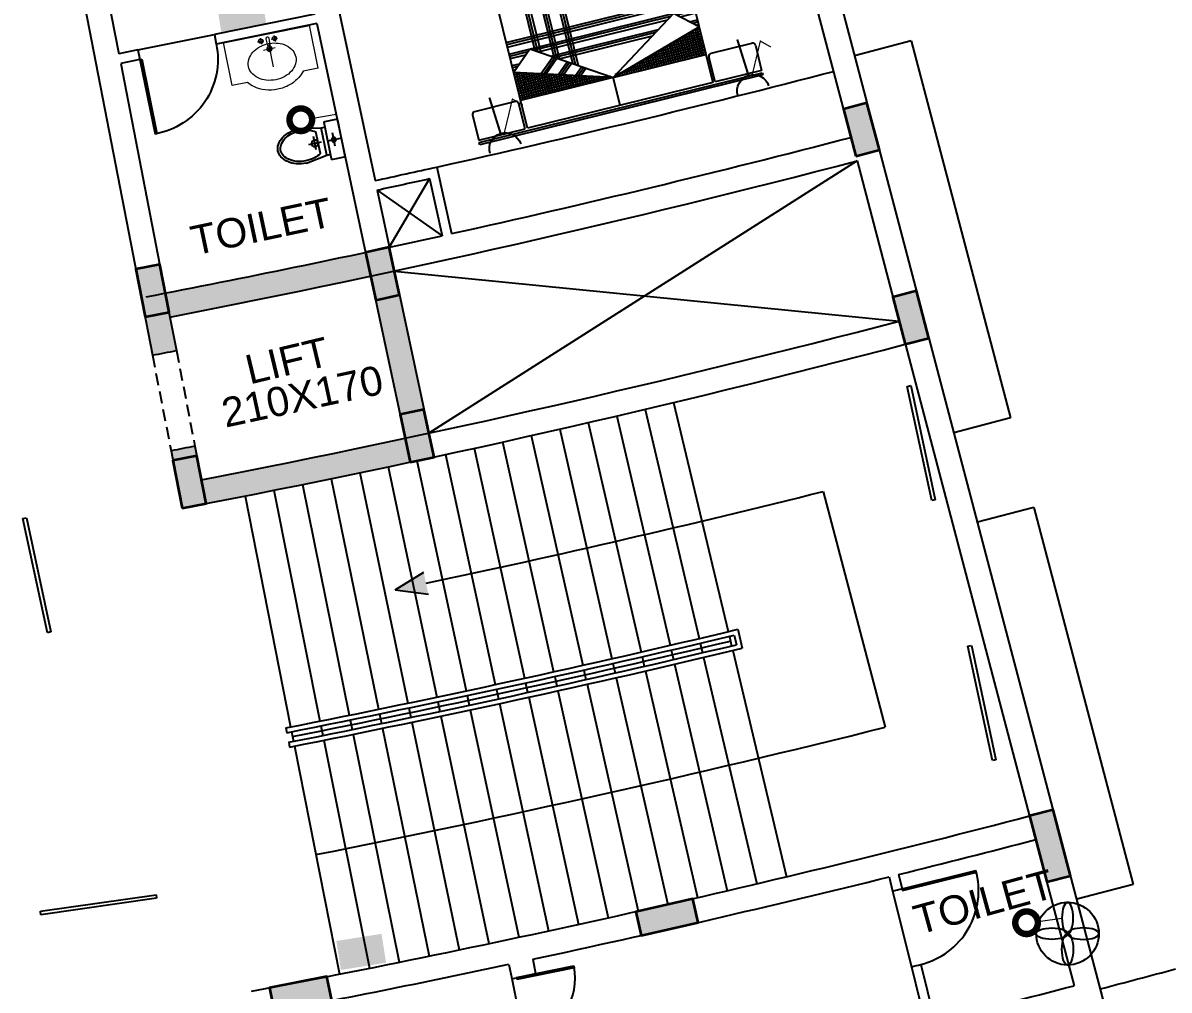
# Model space of a CAD drawing. Header units: inches. Extents: x -221585 to 401252, y -284294 to 332380.
# Drawn here: x 147099 to 148275, y 53518 to 54510 of the extents above; entities that cross this region are included whole.
import ezdxf
from ezdxf.enums import TextEntityAlignment as Align

# ---------------------------------------------------------------- set-up
doc = ezdxf.new("R2010")
doc.units = ezdxf.units.IN
doc.header["$MEASUREMENT"] = 0
doc.linetypes.add('HIDDEN2', pattern=[0.1875, 0.125, -0.0625])
for name, color, linetype in [('A-FUR', 252, 'Continuous'), ('A-TEXT', 3, 'Continuous'), ('E-LIGHT', 7, 'Continuous'), ('LINE2', 2, 'Continuous'), ('UPS', 7, 'Continuous')]:
    doc.layers.add(name, color=color, linetype=linetype)
for name, color, linetype, lineweight in [('column fa 25', 3, 'Continuous', 35), ('FURN', 56, 'Continuous', 0), ('PIE', 7, 'Continuous', 15), ('text', 72, 'HIDDEN2', 5)]:
    doc.layers.add(name, color=color, linetype=linetype, lineweight=lineweight)
doc.styles.add('DIM', font='arial.ttf')
doc.styles.get("Standard").update_dxf_attribs({"font": 'arial.ttf'})

# ---------------------------------------------------------------- blocks, each defined once
blk = doc.blocks.new('TRTH')
at = {"color": 1, "ltscale": 8}
for p, q in [((-589.8393136805753, -68.75925391937484), (-589.8393136805753, -67.97951037179017)), ((-589.8193136805753, -68.75925391937484), (-589.8193136805753, -67.97925391937488)), ((-589.8393136805753, -68.75925391937484), (-589.8193136805753, -68.75925391937484)), ((-589.8393136805753, -68.85925391937485), (-589.0393136805752, -68.85925391937485))]:
    blk.add_line(p, q, dxfattribs=at)
blk.add_arc((-589.8193136805753, -68.75925391937484), 0.7799999999999728, 0, 91.4692835813525, dxfattribs=at)
blk = doc.blocks.new('A$C17E836C2')
for p, q in [((2.525000054928018, 2.074999972867189), (0.5250000549280172, 2.074999972867189)), ((0.5250000549280172, 2.074999972867189), (0.5250000549280172, 2.049999972867189)), ((0.5250000549280172, 0.0499999728671892), (0.5250000549280172, 2.049999972867189)), ((0.8000000549280175, 0.8177419083510606), (0.8000000549280175, 2.04999997286719)), ((0.8250000549280168, 0.8016128760929959), (0.8250000549280168, 2.04999997286719)), ((0.8500000549280173, 2.04999997286719), (0.8500000549280173, 0.7854838438349319)), ((0.9750000549280172, 0.7048386825446089), (0.9750000549280172, 2.049999972867189)), ((1.000000054928017, 0.6887096502865448), (1.000000054928017, 2.049999972867189)), ((1.025000054928018, 2.049999972867189), (1.025000054928018, 0.6725806180284799)), ((1.150000054928017, 0.591935456738158), (1.150000054928017, 2.049999972867189)), ((1.175000054928015, 0.5758064244800929), (1.175000054928015, 2.049999972867189)), ((1.200000054928015, 2.049999972867189), (1.200000054928015, 0.559677392222028)), ((2.525000054928018, 2.049999972867189), (2.525000054928018, 2.074999972867189)), ((2.525000054928018, 2.049999972867189), (2.525000054928018, 0.0499999728671892)), ((0.5250000549280172, 1.949999972867189), (0.5250000549280172, 1.924999972867189)), ((2.525000054928018, 1.974999972867188), (2.525000054928018, 1.949999972867189)), ((0.5250000549280172, 0.9749999728671896), (2.525000054928018, 0.9749999728671896)), ((2.525000054928018, 0.9499999728671896), (0.5250000549280172, 0.9499999728671896)), ((0.5250000549280172, 0.9249999728671898), (2.525000054928018, 0.9249999728671898)), ((0.5250000549280172, 0.8499999728671896), (2.525000054928018, 0.8499999728671896)), ((0.5250000549280172, 0.6499999728671897), (0.7500000549280168, 0.8499999728671896)), ((0.7500000549280168, 0.8499999728671896), (1.525000054928015, 0.3499999728671899)), ((2.300000054928016, 0.8499999728671896), (1.525000054928018, 0.3499999728671899)), ((2.525000054928018, 0.6499999728671897), (2.300000054928016, 0.8499999728671896)), ((0.7218750549280168, 0.8249999728671895), (0.5250000549280172, 0.8249999728671895)), ((0.5250000549280172, 0.79999997286719), (0.6937500549280174, 0.79999997286719)), ((0.5250000549280172, 0.79999997286719), (0.6937500549280174, 0.79999997286719)), ((0.5250000549280172, 0.7249999728671899), (0.6093750549280177, 0.7249999728671899)), ((2.261250054928018, 0.8249999728671895), (0.7887500549280171, 0.8249999728671895)), ((0.8275000549280163, 0.79999997286719), (2.222500054928016, 0.79999997286719)), ((0.8275000549280163, 0.79999997286719), (2.222500054928016, 0.79999997286719)), ((0.9437500549280172, 0.7249999728671899), (2.106250054928015, 0.7249999728671899)), ((2.525000054928018, 0.8249999728671895), (2.328125054928016, 0.8249999728671895)), ((2.356250054928016, 0.79999997286719), (2.525000054928018, 0.79999997286719)), ((2.356250054928016, 0.79999997286719), (2.525000054928018, 0.79999997286719)), ((2.440625054928016, 0.7249999728671899), (2.525000054928018, 0.7249999728671899)), ((0.5812500549280176, 0.6999999728671904), (0.5250000549280172, 0.6999999728671896)), ((0.5250000549280172, 0.67499997286719), (0.5531250549280174, 0.67499997286719)), ((1.525000054928018, 0.3499999728671899), (0.5250000549280172, 0.6499999728671897)), ((0.5250000549280172, 0.6249999728671904), (0.6083333882613502, 0.6249999728671904)), ((0.5250000549280172, 0.5999999728671899), (0.6916667215946842, 0.5999999728671899)), ((0.5500000549280168, 0.6424999728671894), (0.5500000549280168, 0.3499999728671899)), ((0.5750000549280171, 0.6349999728671899), (0.5750000549280171, 0.3499999728671899)), ((0.6000000549280174, 0.62749997286719), (0.6000000549280174, 0.3499999728671899)), ((0.6250000549280177, 0.6199999728671896), (0.6250000549280177, 0.3499999728671899)), ((0.6500000549280172, 0.6124999728671892), (0.6500000549280172, 0.3499999728671899)), ((0.6750000549280168, 0.6049999728671898), (0.6750000549280168, 0.3499999728671899)), ((0.7995934266313185, 0.5676219613561992), (0.9628099179980758, 0.7127032870155398)), ((0.8243518453914511, 0.5601944357281595), (0.9819976925371792, 0.7003240776354736)), ((0.8491102641515855, 0.5527669101001198), (1.001185467076282, 0.6879448682554063)), ((0.972902357952254, 0.5156292819599191), (1.0971243397718, 0.6260488213550719)), ((2.067500054928015, 0.6999999728671896), (0.9825000549280168, 0.6999999728671896)), ((0.9976607767123876, 0.5082017563318786), (1.116312114310904, 0.6136696119750047)), ((1.021250054928017, 0.67499997286719), (2.028750054928018, 0.67499997286719)), ((1.022419195472521, 0.500774230703839), (1.135499888850008, 0.6012904025949384)), ((1.525000054928018, 0.3499999728671899), (2.525000054928018, 0.6499999728671897)), ((2.525000054928018, 0.5999999728671899), (2.35833338826135, 0.5999999728671899)), ((2.375000054928016, 0.6049999728671898), (2.375000054928016, 0.3499999728671899)), ((2.400000054928018, 0.6124999728671892), (2.400000054928018, 0.3499999728671899)), ((2.425000054928016, 0.6199999728671896), (2.425000054928016, 0.3499999728671899)), ((2.525000054928018, 0.6249999728671904), (2.441666721594684, 0.6249999728671904)), ((2.450000054928016, 0.62749997286719), (2.450000054928016, 0.3499999728671899)), ((2.525000054928018, 0.6999999728671896), (2.468750054928015, 0.6999999728671896)), ((2.475000054928016, 0.6349999728671899), (2.475000054928016, 0.3499999728671899)), ((2.496875054928016, 0.67499997286719), (2.525000054928018, 0.67499997286719)), ((2.500000054928016, 0.6424999728671894), (2.500000054928016, 0.3499999728671899)), ((0.5250000549280172, 0.5749999728671896), (0.7750000549280172, 0.5749999728671896)), ((0.5250000549280172, 0.54999997286719), (0.85833338826135, 0.54999997286719)), ((0.5250000549280172, 0.5249999728671897), (0.941666721594684, 0.5249999728671897)), ((0.5250000549280172, 0.4999999728671904), (1.025000054928017, 0.4999999728671904)), ((0.7000000549280171, 0.5974999728671895), (0.7000000549280171, 0.3499999728671899)), ((0.7250000549280174, 0.5899999728671901), (0.7250000549280174, 0.3499999728671899)), ((0.7500000549280168, 0.5824999728671898), (0.7500000549280168, 0.3499999728671899)), ((0.7750000549280172, 0.5749999728671896), (0.7750000549280172, 0.3499999728671899)), ((0.8000000549280166, 0.5674999728671895), (0.8000000549280166, 0.3499999728671899)), ((0.8250000549280168, 0.5599999728671899), (0.8250000549280168, 0.3499999728671899)), ((0.8500000549280173, 0.5524999728671895), (0.8500000549280173, 0.3499999728671899)), ((0.8750000549280175, 0.5449999728671902), (0.8750000549280175, 0.3499999728671899)), ((0.9000000549280169, 0.5374999728671899), (0.9000000549280169, 0.3499999728671899)), ((0.9250000549280166, 0.5299999728671896), (0.9250000549280166, 0.3499999728671899)), ((0.9500000549280168, 0.5224999728671893), (0.9500000549280168, 0.3499999728671899)), ((0.9750000549280172, 0.5149999728671899), (0.9750000549280172, 0.3499999728671899)), ((1.000000054928017, 0.5074999728671897), (1.000000054928017, 0.3499999728671899)), ((1.025000054928017, 0.4999999728671904), (1.025000054928017, 0.3499999728671899)), ((1.050000054928015, 0.4924999728671901), (1.050000054928015, 0.3499999728671899)), ((1.075000054928015, 0.4849999728671898), (1.075000054928015, 0.3499999728671899)), ((1.146211289273189, 0.4636366025636384), (1.231438761545526, 0.5393943556946043)), ((1.170969708033323, 0.4562090769355979), (1.250626536084629, 0.527015146314537)), ((1.195728126793456, 0.4487815513075583), (1.269814310623732, 0.5146359369344699)), ((1.975000054928016, 0.4849999728671898), (1.975000054928016, 0.3499999728671899)), ((2.000000054928016, 0.4924999728671901), (2.000000054928016, 0.3499999728671899)), ((2.525000054928018, 0.4999999728671904), (2.025000054928018, 0.4999999728671904)), ((2.025000054928018, 0.4999999728671904), (2.025000054928018, 0.3499999728671899)), ((2.050000054928015, 0.5074999728671897), (2.050000054928015, 0.3499999728671899)), ((2.075000054928015, 0.5149999728671899), (2.075000054928015, 0.3499999728671899)), ((2.100000054928016, 0.5224999728671893), (2.100000054928016, 0.3499999728671899)), ((2.525000054928018, 0.5249999728671897), (2.10833338826135, 0.5249999728671897)), ((2.125000054928016, 0.5299999728671896), (2.125000054928016, 0.3499999728671899)), ((2.150000054928018, 0.5374999728671899), (2.150000054928018, 0.3499999728671899)), ((2.175000054928015, 0.5449999728671902), (2.175000054928015, 0.3499999728671899)), ((2.525000054928018, 0.54999997286719), (2.191666721594684, 0.54999997286719)), ((2.200000054928016, 0.5524999728671895), (2.200000054928016, 0.3499999728671899)), ((2.225000054928016, 0.5599999728671899), (2.225000054928016, 0.3499999728671899)), ((2.250000054928016, 0.5674999728671895), (2.250000054928016, 0.3499999728671899)), ((2.525000054928018, 0.5749999728671896), (2.275000054928018, 0.5749999728671896)), ((2.275000054928018, 0.5749999728671896), (2.275000054928018, 0.3499999728671899)), ((2.300000054928016, 0.5824999728671898), (2.300000054928016, 0.3499999728671899)), ((2.325000054928016, 0.5899999728671901), (2.325000054928016, 0.3499999728671899)), ((2.350000054928016, 0.5974999728671895), (2.350000054928016, 0.3499999728671899)), ((0.5250000549280172, 0.47499997286719), (1.10833338826135, 0.47499997286719)), ((0.5250000549280172, 0.4499999728671896), (1.191666721594684, 0.4499999728671896)), ((0.5250000549280172, 0.4249999728671902), (1.275000054928018, 0.4249999728671902)), ((0.5250000549280172, 0.3999999728671897), (1.35833338826135, 0.3999999728671897)), ((0.5250000549280172, 0.3749999728671902), (1.500000054928016, 0.3749999728671902)), ((1.100000054928017, 0.4774999728671895), (1.100000054928017, 0.3499999728671899)), ((1.125000054928017, 0.4699999728671901), (1.125000054928017, 0.3499999728671899)), ((1.150000054928017, 0.4624999728671897), (1.150000054928017, 0.3499999728671899)), ((1.175000054928015, 0.4549999728671903), (1.175000054928015, 0.3499999728671899)), ((1.200000054928015, 0.44749997286719), (1.200000054928015, 0.3499999728671899)), ((1.225000054928017, 0.4399999728671899), (1.225000054928017, 0.3499999728671899)), ((1.250000054928017, 0.4324999728671896), (1.250000054928017, 0.3499999728671899)), ((1.275000054928018, 0.4249999728671902), (1.275000054928018, 0.3499999728671899)), ((1.300000054928015, 0.4174999728671899), (1.300000054928015, 0.3499999728671899)), ((1.325000054928015, 0.4099999728671905), (1.325000054928015, 0.3499999728671899)), ((1.350000054928016, 0.4024999728671901), (1.350000054928016, 0.3499999728671899)), ((1.375000054928017, 0.3949999728671898), (1.375000054928017, 0.3499999728671899)), ((1.400000054928015, 0.3874999728671895), (1.400000054928015, 0.3499999728671899)), ((1.425000054928015, 0.3799999728671901), (1.425000054928015, 0.3499999728671899)), ((1.450000054928015, 0.3724999728671898), (1.450000054928015, 0.3499999728671899)), ((1.49282915191506, 0.3596512437710766), (1.500067605092975, 0.3660854243736678)), ((2.525000054928018, 0.3749999728671902), (1.550000054928015, 0.3749999728671902)), ((1.600000054928016, 0.3724999728671898), (1.600000054928016, 0.3499999728671899)), ((1.625000054928016, 0.3799999728671901), (1.625000054928016, 0.3499999728671899)), ((1.650000054928018, 0.3874999728671895), (1.650000054928018, 0.3499999728671899)), ((1.675000054928015, 0.3949999728671898), (1.675000054928015, 0.3499999728671899)), ((2.525000054928018, 0.3999999728671897), (1.691666721594684, 0.3999999728671897)), ((1.700000054928015, 0.4024999728671901), (1.700000054928015, 0.3499999728671899)), ((1.725000054928016, 0.4099999728671905), (1.725000054928016, 0.3499999728671899)), ((1.750000054928016, 0.4174999728671899), (1.750000054928016, 0.3499999728671899)), ((2.525000054928018, 0.4249999728671902), (1.775000054928015, 0.4249999728671902)), ((1.775000054928015, 0.4249999728671902), (1.775000054928018, 0.3499999728671899)), ((1.800000054928015, 0.4324999728671896), (1.800000054928015, 0.3499999728671899)), ((1.825000054928015, 0.4399999728671899), (1.825000054928015, 0.3499999728671899)), ((1.850000054928016, 0.44749997286719), (1.850000054928016, 0.3499999728671899)), ((2.525000054928018, 0.4499999728671896), (1.85833338826135, 0.4499999728671896)), ((1.875000054928016, 0.4549999728671903), (1.875000054928016, 0.3499999728671899)), ((1.900000054928018, 0.4624999728671897), (1.900000054928018, 0.3499999728671899)), ((1.925000054928015, 0.4699999728671901), (1.925000054928015, 0.3499999728671899)), ((2.525000054928018, 0.47499997286719), (1.941666721594684, 0.47499997286719)), ((1.950000054928015, 0.4774999728671895), (1.950000054928015, 0.3499999728671899)), ((5.49280177e-08, 0.3199999728671905), (5.49280177e-08, 0.0499999728671892)), ((0.4700000549280176, 0.3499999728671899), (0.0300000549280171, 0.3499999728671899)), ((0.5000000549280177, 0.0499999728671892), (0.5000000549280177, 0.3199999728671905)), ((1.525000054928015, 0.3499999728671899), (0.5250000549280172, 0.3499999728671899)), ((1.517587570675194, 0.352223718143037), (1.519255379632078, 0.3537062149936005)), ((1.525000054928018, 0.3499999728671899), (2.525000054928018, 0.3499999728671899)), ((1.525000054928018, 0.0499999728671892), (1.525000054928018, 0.3499999728671899)), ((2.550000054928016, 0.0499999728671892), (2.550000054928016, 0.3199999728671905)), ((2.580000054928015, 0.3499999728671899), (3.020000054928017, 0.3499999728671899)), ((3.050000054928016, 0.3199999728671905), (3.050000054928016, 0.0499999728671892)), ((5.49280177e-08, 0.0499999728671892), (0.5000000549280177, 0.0499999728671892)), ((5.49280177e-08, 0.0249999728671897), (3.050000054928016, 0.0249999728671897)), ((5.49280177e-08, -2.71328098e-08), (5.49280177e-08, 0.0249999728671897)), ((2.525000054928018, 0.0499999728671892), (0.5250000549280172, 0.0499999728671892)), ((3.050000054928016, 0.0499999728671892), (2.550000054928016, 0.0499999728671892)), ((3.050000054928016, 0.0249999728671897), (3.050000054928016, -2.71328098e-08)), ((3.050000054928016, -2.71328098e-08), (5.49280177e-08, -2.71328098e-08))]:
    blk.add_line(p, q)
for centre, start, end in [((0.0300000549280171, 0.3199999728671905), 90, 180), ((0.4700000549280176, 0.3199999728671905), 0, 90), ((2.580000054928016, 0.3199999728671905), 90.00000000000004, 180), ((3.020000054928017, 0.3199999728671905), 0, 90)]:
    blk.add_arc(centre, 0.03, start, end)
blk = doc.blocks.new('WC-B1')
at = {"layer": 'LINE2', "color": 0, "ltscale": 0.02}
for p, q in [((-0.397079491263753, 0.1794410837325699), (-0.1750834904582916, 0.1402971991813899)), ((-0.1750834904582916, 0.1402971991813899), (-0.1750834904582916, -0.1446811680377493)), ((-0.1347205864226453, 0.1889725357505369), (-0.1347205864226453, -0.1933565046068963)), ((-0.0048347118869287, 0.1996225357505352), (-0.1240705864227038, 0.1996225357505352)), ((0.0058152881130127, -0.1933565046069816), (0.0058152881130127, 0.1889725357505369)), ((-0.2356278465121022, 0.1118069695489794), (-0.2356278465121022, -0.1161909384053672)), ((-0.397079491263753, -0.1838250525892135), (-0.1750834904582916, -0.1446811680377493)), ((-0.1240705864227038, -0.2040065046068946), (-0.0048347118869287, -0.2040065046069799))]:
    blk.add_line(p, q, dxfattribs=at)
at = {"layer": 'LINE2', "color": 0}
for p, q in [((-0.1750834904582916, 0.1402971991813899), (-0.1347205864226453, 0.1402971991813899)), ((-0.2713942318347335, 0.0648533599364214), (-0.2713942318347335, -0.0755935752061987)), ((-0.1345353762458217, 0), (0, 0)), ((-0.0708810312456763, 0.0670453443646295), (-0.0708810312456763, -0.0734015907779622)), ((-0.335048576834879, -0.0021919844282081), (-0.2005132005890573, -0.0021919844282081)), ((-0.1750834904582916, -0.1446811680377493), (-0.1347205864226453, -0.1446811680377493))]:
    blk.add_line(p, q, dxfattribs=at)
at = {"layer": 'LINE2', "color": 0, "ltscale": 0.02}
blk.add_lwpolyline([(-0.3970794626550287, -0.1596073101674733, 0.0680142051726916), (-0.303989464682104, -0.14688557584509, 0.0753354550649287), (-0.2356278465121022, -0.1161909384053672, 0.1070858103720324)], format="xyb", dxfattribs=at)
at = {"layer": 'LINE2', "color": 0}
blk.add_circle((-0.2713942318347335, -0.0021919844282081), 0.0342181163962987, dxfattribs=at)
at = {"layer": 'LINE2', "color": 0, "ltscale": 0.02}
blk.add_circle((-0.0708810312456763, 0), 0.0239466213862701, dxfattribs=at)
for centre, radius, start, end in [((-0.466981702558428, -0.040755288867075), 0.2031122167303641, 124.6951535311918, 149.1075591622598), ((-0.4247331676554041, -0.1017809503930493), 0.2773353267845238, 106.0009450080911, 124.6951535312713), ((-0.4230685023067054, -0.0984155860979854), 0.2500872498398755, 105.5637382143799, 123.9174305369876), ((-0.3970794626552561, -0.1982148776830002), 0.3776559614155782, 89.99999999996746, 106.0009450080231), ((-0.3970794626552561, -0.191725825483104), 0.3469491667941817, 89.99999999996746, 105.5637382143258), ((-0.397079462654915, -0.191725825483104), 0.346949166794183, 74.43626178567415, 90.00000000003256), ((-0.371090423003352, -0.0984155860979854), 0.2500872498398363, 57.20319978272723, 74.43626178564061), ((-0.1240705864227038, 0.1889725357505369), 0.01065, 90, 179.9999999999788), ((-0.0048347118869287, 0.1889725357505369), 0.01065, 0, 90), ((-0.5314355851180608, -0.0021919844282934), 0.1280027537695292, 149.1075591623081, 180), ((-0.5231637811583596, -0.0021919844282934), 0.1080205249040812, 148.3665189498175, 180), ((-0.4627438062439069, -0.0394112879350246), 0.1789842474825947, 123.9174305369785, 148.3665189498292), ((-0.5314355851180608, -0.0021919844282934), 0.1280027537695369, 180, 210.8924408376919), ((-0.466981702558428, 0.0363713200109146), 0.2031122167303424, 210.8924408377402, 235.3048464688081), ((-0.5231637811583596, -0.0021919844282934), 0.1080205249040989, 180, 211.6334810501825), ((-0.4627438062439069, 0.0350273190788926), 0.1789842474826144, 211.6334810501708, 236.0825694630214), ((-0.4230685023067054, 0.094031617241825), 0.2500872498398702, 236.0825694630124, 254.43626178562), ((-0.4247331676554041, 0.0973969815366616), 0.2773353267845231, 235.3048464687287, 253.9990549919088), ((-0.3970794626552561, 0.1938309088263565), 0.3776559614155729, 253.9990549919769, 270.0000000000326), ((-0.3970794626552561, 0.1873418566264604), 0.346949166794183, 254.4362617856742, 270.0000000000326), ((-0.1240705864227038, -0.1933565046068963), 0.01065, 179.9999999999804, 269.9999999999609), ((-0.0048347118869287, -0.1933565046069816), 0.01065, 269.9999999999739, 0)]:
    blk.add_arc(centre, radius, start, end, dxfattribs=at)
blk = doc.blocks.new('RHTHJTR')
at = {"layer": 'FURN'}
for p, q in [((153291.9291068509, 120162.5852409964), (153291.9291068509, 120207.5852377284)), ((153381.9291003073, 120162.5852409964), (153381.9291003073, 120207.5852377284)), ((153326.1938413029, 120201.2514890602), (153332.4938408456, 120201.2514890602)), ((153329.7291040985, 120204.4852379534), (153329.7291040985, 120198.1852384108)), ((153336.9291035757, 120197.7352384438), (153336.9291035757, 120172.9852402411)), ((153340.6281891238, 120201.2514890602), (153346.9281886663, 120201.2514890602)), ((153344.1291030526, 120204.4852379534), (153344.1291030526, 120198.1852384108)), ((153330.6291040333, 120191.8852388683), (153342.7791031505, 120191.8852388683)), ((153307.8117605706, 120162.5852409964), (153291.929106844, 120162.5852409964)), ((153381.9291003073, 120162.5852409964), (153366.0464465806, 120162.5852409964))]:
    blk.add_line(p, q, dxfattribs=at)
for points in [[(153338.5012069977, 120197.2469652158, -0.0645067260008683), (153346.6722356292, 120195.7810477727, -0.0866712024776785), (153354.4299951393, 120191.7495570434, -0.1057965826767329), (153359.9141081587, 120185.3409225656, -0.1248951338039246), (153361.6791017779, 120178.385239849, -0.1248951338039243), (153359.9141081587, 120171.4295571322, -0.1057965826767333), (153354.4299951393, 120165.0209226552, -0.0866712024776783), (153346.6722356292, 120160.9894319255, -0.0767377976404223), (153336.9291035757, 120159.4852412215, -0.0767377976404222), (153327.1859715218, 120160.9894319255, -0.0866712024776778), (153319.4282120122, 120165.0209226552, -0.1057965826767331), (153313.9440989928, 120171.4295571322, -0.1248951338039243), (153312.1791053733, 120178.385239849, -0.1248951338039243), (153313.9440989928, 120185.3409225656, -0.1057965826767327), (153319.4282120122, 120191.7495570434, -0.0866712024776784), (153327.1859715218, 120195.7810477727, -0.0645067261288001), (153335.3570001698, 120197.2469652158, -0.0767377976404224)], [(153366.0464465806, 120162.5852409964, -0.0651083060522024), (153360.4991307318, 120157.0732450929, -0.0866712024775486), (153349.6880489549, 120151.4550281446, -0.0767377976403452), (153336.9291035757, 120149.4852419468, -0.0767377976404309), (153324.1701581964, 120151.4550281446, -0.0866712024779194), (153313.3590764195, 120157.0732450929, -0.0651083060522094), (153307.8117605706, 120162.5852409964, -0.0651083060522094)]]:
    blk.add_lwpolyline(points, format="xyb", dxfattribs=at)
blk.add_lwpolyline([(153335.1244469831, 120202.755881317), (153335.5866628279, 120192.6953357498, 0.8993600647135428), (153338.271544357, 120192.6953357616), (153338.7337601678, 120202.7558813183, 0.708919732404312)], format="xyb", close=True, dxfattribs=at)
for centre, radius in [((153329.7291040985, 120201.335238182), 2.249999836593633), ((153329.7291040985, 120201.335238182), 1.799999869274907), ((153344.1291030526, 120201.335238182), 2.249999836593633), ((153344.1291030526, 120201.335238182), 1.799999869274907)]:
    blk.add_circle(centre, radius, dxfattribs=at)
for radius, start, end in [(2.69999980391236, 121.8659284396008, 58.13407090692311), (1.799999869274907, 139.2152139292716, 40.78478462461086)]:
    blk.add_arc((153336.9291035757, 120191.8852388683), radius, start, end, dxfattribs=at)
blk = doc.blocks.new('FGR')
at = {"color": 4, "ltscale": 10}
blk.add_line((153291.9291068509, 120207.5852377284), (153381.9291003073, 120207.5852377284), dxfattribs=at)
at = {"color": 4}
blk.add_blockref('RHTHJTR', (0, 0), dxfattribs=at)
blk = doc.blocks.new('RYTRTRTRTRT')
at = {"color": 1}
for p, q in [((42.51784281896418, 61.1534602869689), (42.51784281896418, 61.75346028696891)), ((42.51784281896418, 61.75346028696891), (42.53784281896421, 61.75346028696891)), ((42.53784281896421, 61.75346028696891), (42.53784281896421, 61.1534602869689)), ((43.71784281896418, 61.75346028696891), (43.6978428189642, 61.75346028696891)), ((43.6978428189642, 61.75346028696891), (43.6978428189642, 61.1534602869689)), ((43.71784281896418, 61.1534602869689), (43.71784281896418, 61.75346028696891)), ((42.51784281896418, 61.1534602869689), (42.53784281896421, 61.1534602869689)), ((43.71784281896418, 61.1534602869689), (43.6978428189642, 61.1534602869689)), ((42.51784281896418, 61.10346028696891), (43.11784281896421, 61.10346028696891)), ((43.71784281896418, 61.10346028696891), (43.11784281896421, 61.10346028696891))]:
    blk.add_line(p, q, dxfattribs=at)
for centre, start, end in [((42.5278428189642, 61.16337695363558), 359.037068388323, 90.00000000000027), ((43.70784281896417, 61.16337695363558), 90, 180.9629316116769)]:
    blk.add_arc(centre, 0.5900833333333324, start, end, dxfattribs=at)
blk = doc.blocks.new('ad')
at = {"layer": 'column fa 25', "ltscale": 10}
h = blk.add_hatch(color=3, dxfattribs=at)
h.set_gradient(color1=(141, 141, 141), color2=(145, 145, 145), one_color=1, tint=0.5699999928474426, name='CYLINDER')
h.paths.add_polyline_path([(177442.8026615202, 119905.9636786617), (177467.8026615202, 119905.9636786617), (177467.8026615202, 119955.9636786617), (177442.8026615202, 119955.9636786617)])
blk.add_lwpolyline([(177442.8026615202, 119905.9636786617), (177467.8026615202, 119905.9636786617), (177467.8026615202, 119955.9636786617), (177442.8026615202, 119955.9636786617)], close=True, dxfattribs=at)
blk = doc.blocks.new('ddfe')
at = {"layer": 'column fa 25', "ltscale": 10}
h = blk.add_hatch(color=3, dxfattribs=at)
h.set_gradient(color1=(141, 141, 141), color2=(145, 145, 145), one_color=1, tint=0.5699999928474426, name='CYLINDER')
h.paths.add_polyline_path([(177039.0371168449, 119902.3598854549), (177064.0371168449, 119902.3598854549), (177064.0371168449, 119962.3598854549), (177039.0371168449, 119962.3598854549)])
at = {"layer": 'column fa 25', "color": 2, "ltscale": 10}
blk.add_lwpolyline([(177039.0371168449, 119902.3598854549), (177064.0371168449, 119902.3598854549), (177064.0371168449, 119962.3598854549), (177039.0371168449, 119962.3598854549)], close=True, dxfattribs=at)
blk = doc.blocks.new('dd')
at = {"layer": 'column fa 25', "ltscale": 10}
h = blk.add_hatch(color=3, dxfattribs=at)
h.set_gradient(color1=(141, 141, 141), color2=(145, 145, 145), one_color=1, tint=0.5699999928474426, name='CYLINDER')
h.paths.add_polyline_path([(177327.7670854307, 119885.9636786617), (177352.7670854306, 119885.9636786617), (177352.7670854306, 119955.9636786617), (177327.7670854306, 119955.9636786617)])
at = {"layer": 'column fa 25', "color": 1, "ltscale": 10}
blk.add_lwpolyline([(177327.7670854307, 119885.9636786617), (177352.7670854307, 119885.9636786617), (177352.7670854307, 119955.9636786617), (177327.7670854307, 119955.9636786617)], close=True, dxfattribs=at)
blk = doc.blocks.new('ups 6A')
at = {"layer": 'E-LIGHT', "color": 4}
for points, const_width in [([(5905666.90733631, -1658491.29132338), (5905670.432272505, -1658287.273733335)], 11.6598879432769), ([(5905691.572916924, -1658285.996564608), (5905784.783065259, -1658448.193089021), (5905830.504911125, -1658400.793303147)], 6.642188769785338)]:
    blk.add_lwpolyline(points, dxfattribs=dict(at, const_width=const_width))
blk.add_arc((5905671.942959446, -1658199.837623316), 87.44915957457678, 179.0101643971296, 359.0101643971296, dxfattribs=at)

msp = doc.modelspace()

# ---------------------------------------------------------------- hatches: boundary and pattern name
at = {"ltscale": 10}
h = msp.add_hatch(color=4, dxfattribs=at)
h.dxf.hatch_style = 1
edge = h.paths.add_edge_path()
edge.add_arc((145032.0849758849, 65630.03142400004), 11609.56133495549, 280.8636872177116, 282.1450745336707, ccw=False)
edge.add_line((147220.1745445944, 54228.5324686259), (147231.5956496785, 54169.62941641611))
edge.add_arc((141853.4819936999, 82077.37651552272), 28421.23246174097, 280.9077770543814, 280.9581758149061)
edge.add_line((147256.1418986729, 54174.37093197467), (147249.4795977384, 54208.73099231016))
edge.add_arc((145086.829988477, 65361.05636150899), 11360.07986208351, 280.97453807958, 282.0342236718171)
edge.add_line((147455.3602527207, 54250.63427860517), (147490.8081643585, 54084.37109699083))
edge.add_arc((145100.9940750038, 65291.46511375826), 11459.06486945344, 280.97135196870903, 282.0375255584031, ccw=False)
edge.add_line((147281.862165046, 54041.84369540919), (147275.1770442005, 54076.19933101625))
edge.add_arc((128794.216696017, 149586.1976670347), 97281.57933307505, 280.9365473623659, 280.95126063165924, ccw=False)
edge.add_line((147250.6499457741, 54071.45666212682), (147262.0710503673, 54012.55361244953))
edge.add_arc((145054.8629533515, 65517.09612292907), 11714.36152587767, 280.8605322741855, 282.1503137187394)
edge.add_line((147520.4679431913, 54065.15052434016), (147474.5941045954, 54280.31497175957))
h = msp.add_hatch(color=2, dxfattribs=at)
h.dxf.hatch_style = 1
h.paths.add_polyline_path([(147514.6387305874, 53924.36640649737), (147480.7069115152, 53928.92471927532), (147509.8598699241, 53946.87608626869)])

# ---------------------------------------------------------------- linework, layer by layer
at = {"color": 4, "ltscale": 10}
for p, q in [((147124.9986612218, 54719.3912766049), (147231.5937660015, 54169.63913126584)), ((147154.3038701012, 54699.58899710246), (147197.1328649661, 54478.70332080137)), ((147418.3344450887, 54544.19257433806), (147459.9978826462, 54348.77638955764)), ((147398.1064184926, 54519.61727483716), (147295.1271637503, 54498.65288215346)), ((147400.101288093, 54509.81827002653), (147297.0307608751, 54488.83529620225)), ((147400.1012880928, 54509.81827002653), (147450.1473245139, 54275.08474648435)), ((147295.1271637503, 54498.65288215346), (147297.030760875, 54488.83529620225)), ((147216.7317247229, 54482.69323307174), (147197.0415924902, 54478.68473966065)), ((147216.7317247229, 54482.69323307174), (147218.6353218476, 54472.87564712056)), ((147218.6353218476, 54472.87564712056), (147199.0364620907, 54468.88573485005)), ((147199.0364620907, 54468.88573485005), (147244.7208113566, 54233.27389254974)), ((147523.427949339, 54362.64960251036), (147538.5116386824, 54294.28948844786)), ((147515.8184738324, 54350.72547226225), (147528.7465287436, 54292.13481262935)), ((147462.0830572279, 54338.99618693296), (147520.4679431913, 54065.15052434005)), ((147454.3176670794, 54255.52437218104), (147491.8507501694, 54079.48100345116)), ((147248.527840462, 54213.63957235805), (147256.1418986729, 54174.37093197467)), ((147250.6499457717, 54071.45666213916, 2.185983530485202e-07), (147262.0710503648, 54012.55361246184, 2.185983530485202e-07)), ((147275.1770442004, 54076.19933101616), (147282.7911024115, 54036.93069063284)), ((147997.0963263163, 53636.80264799306, 0.421313419129102), (148000.7114408016, 53622.24479968852, 0.421837658147376)), ((147987.3860532084, 53634.39561569932), (147991.0052058715, 53619.83876128736, 0.42183751273877)), ((147597.1013182412, 53544.67487703444), (147600.2183434805, 53530.00373480757, 0.4214451629217114)), ((147621.7348031009, 53549.86643424301), (147624.681552551, 53535.15907883644, 0.4214387869666434)), ((148010.2858230631, 53542.19687707259, 0.4246334551271105), (148031.9765173003, 53454.8497577465, 0.4277788902990294)), ((148019.9920513901, 53544.60294206417, 0.4246335995781768), (148034.4525093314, 53486.37154884596, 0.4267305556512764))]:
    msp.add_line(p, q, dxfattribs=at)
at = {"color": 4, "ltscale": 8}
for p, q in [((147899.7012669505, 54576.81176627992, 0.4210862541116874), (147948.0912100463, 54393.0767354641, 0.4210862541116874)), ((147923.876879297, 54583.17885099174, 0.4210862541116874), (148344.109049236, 52987.57104998786, 0.4210862541116874)), ((147954.4451385401, 54368.90788302384), (147997.7517573744, 54204.51602550026, 0.4090324259319432)), ((148004.1216409961, 54180.33102223271, 0.4210862541116874), (148131.4635178882, 53696.81808177373, 0.4210862541116874)), ((148137.6928456979, 53672.61608174944), (148177.1812592759, 53522.72064860238, 0.4210862541116874))]:
    msp.add_line(p, q, dxfattribs=at)
at = {"color": 20, "ltscale": 10}
for p, q in [((148009.9039609529, 54492.10668813976, 0.4210862541116874), (147951.882491324, 54476.82568483183, 0.4210862541116874)), ((148009.9039609529, 54492.10668813976, 0.4210862541116874), (148111.7773163388, 54105.29689061333, 0.4210862541116874)), ((148111.7773163386, 54105.29689061333, 0.4210862541116874), (148053.7558467097, 54090.01588730546, 0.4210862541116874)), ((148135.9630324673, 54013.46451773006, 0.4210862541116874), (148077.9415628383, 53998.18351442227, 0.4210862541116874)), ((148135.9630324672, 54013.46451773014, 0.4210862541116874), (148237.8363878532, 53626.65472020366, 0.4210862541116874)), ((148237.8363878531, 53626.65472020366, 0.4210862541116874), (148179.8149182241, 53611.37371689576, 0.4210862541116874))]:
    msp.add_line(p, q, dxfattribs=at)
at = {"color": 2, "ltscale": 10}
for p, q in [((147954.4451385401, 54368.90788302384), (147515.2529677287, 54089.61059373824)), ((147515.8184738324, 54350.72547226225), (147474.5920302068, 54280.32470137224)), ((147462.0830572279, 54338.99618693299), (147528.7465287436, 54292.13481262935)), ((147479.8487905421, 54255.88361812278, 2.435488613745917e-07), (147997.7517573744, 54204.51602550026, 0.4090324259319432)), ((147919.562886797, 54029.71455348755, 0.4210862541116874), (147983.2385646536, 53787.94008787017, 0.4210862541116874)), ((147480.7069115152, 53928.92471927532), (147509.8598699241, 53946.87608626869)), ((147480.7069115152, 53928.92471927535), (147514.6387305874, 53924.3664064974)), ((147828.3498557941, 53882.33583593456), (147830.6694784754, 53872.60858716464)), ((147832.0529293528, 53888.36237072261), (147836.6921759693, 53868.9078679255))]:
    msp.add_line(p, q, dxfattribs=at)
at = {"color": 2, "linetype": 'HIDDEN2', "ltscale": 100}
for p, q in [((147231.5989984332, 54169.61214559278), (147250.6341439608, 54071.44054463427)), ((147256.1418986729, 54174.37093197467), (147275.1770442004, 54076.19933101616))]:
    msp.add_line(p, q, dxfattribs=at)
at = {"color": 5}
for p, q in [((148006.0508292408, 54137.62200531252, -0.42108625411155), (148009.6440210066, 54138.39119313721, -0.42108625411155)), ((148031.1487525657, 54020.37931304043, -0.42108625411155), (148006.0508292408, 54137.62200531252, -0.42108625411155)), ((148009.6440210066, 54138.39119313721, -0.42108625411155), (148034.7419443315, 54021.14850086514, -0.42108625411155)), ((148034.7419443315, 54021.14850086514, -0.42108625411155), (148031.1487525657, 54020.37931304043, -0.42108625411155)), ((147098.6863375667, 54002.10545030033, -0.42108625411155), (147102.2795293325, 54002.87463812502, -0.42108625411155)), ((147123.7842608916, 53884.86275802824, -0.42108625411155), (147098.6863375667, 54002.10545030033, -0.42108625411155)), ((147102.2795293325, 54002.87463812502, -0.42108625411155), (147127.3774526574, 53885.63194585295, -0.42108625411155)), ((147127.3774526574, 53885.63194585295, -0.42108625411155), (147123.7842608916, 53884.86275802824, -0.42108625411155)), ((148068.2376132366, 53871.05723426776), (148071.8308050024, 53871.82642209244)), ((148093.3355365616, 53753.81454199566), (148068.2376132366, 53871.05723426776)), ((148071.8308050024, 53871.82642209244), (148096.9287283274, 53754.58372982038)), ((148096.9287283274, 53754.58372982038), (148093.3355365616, 53753.81454199566)), ((147116.5835732803, 53599.16331230643, 6.45114529768305e-05), (147235.2774634074, 53616.11958232459, 6.45114529768305e-05)), ((147235.7971301655, 53612.48191501766, 6.45114529768305e-05), (147117.1032400385, 53595.5256449995, 6.45114529768305e-05)), ((147235.2774634074, 53616.11958232459, 6.45114529768305e-05), (147235.7971301655, 53612.48191501766, 6.45114529768305e-05)), ((147117.1032400385, 53595.5256449995, 6.45114529768305e-05), (147116.5835732803, 53599.16331230643, 6.45114529768305e-05))]:
    msp.add_line(p, q, dxfattribs=at)
at = {"color": 2, "ltscale": 8}
for p, q in [((147766.2785596046, 54120.94468362827, 0.4209872332856588), (147822.2968301153, 53886.03150100756, 0.4298061097083051)), ((147707.8790165998, 54107.17902429684, 0.4209843824917157), (147762.6739285091, 53871.9774774719, 0.4298031991956866)), ((147737.0877435274, 54114.02386139508, 0.4209858078862745), (147792.4945223364, 53878.96570080071, 0.4298046544495329)), ((147649.4078291015, 54093.71731013618, 0.4209729791615005), (147702.9778815945, 53858.23376617633, 0.4297915569875388)), ((147678.6523786398, 54100.41017310534, 0.4209801062790828), (147732.8350484476, 53865.06683180906, 0.4297988334045873)), ((147620.1453670753, 54087.10043924896, 0.4209630009941654), (147673.1024270213, 53851.47828451416, 0.4297813697967048)), ((147561.5667000997, 54074.09469688081, 0.42093449064131), (147613.2966491401, 53838.20009674702, 0.4297522622065489)), ((147590.8649912873, 54080.55956584756, 0.4209501715743376), (147643.2086834272, 53844.80039233956, 0.4297682716250971)), ((147502.9163631516, 54061.3930077758, 0.4208945729028611), (147553.4176999377, 53825.2323315767, 0.4297115082679144)), ((147532.25049151, 54067.70584084323, 0.4209159578763891), (147583.3663221157, 53831.677406409, 0.4297333412156895)), ((147444.1943358369, 54048.99545845389, 0.4208432445327859), (147493.465558593, 53812.57507733558, 0.4296591046667715)), ((147473.5643122928, 54055.15620926698, 0.420870335285952), (147523.4507798173, 53818.86488408147, 0.4296867629193424)), ((147385.4005919206, 54036.90216021542, 0.4207805013553528), (147433.440198321, 53800.22844765554, 0.4295950471399118)), ((147414.8064303221, 54042.91077002382, 0.4208133000923334), (147463.4620327301, 53806.36292633397, 0.4296285329476295)), ((147326.5350993157, 54025.11324918631, 0.4207063382634247), (147373.3415863628, 53788.19258151401, 0.4295193304732171)), ((147355.9768164386, 54030.96964682065, 0.4207448476543328), (147403.4000510839, 53794.1716594648, 0.4295586465621269)), ((147793.641660614, 53874.09907221698, 0.4299872392645068), (147795.9359371693, 53864.3658150495, 0.4303524088944555)), ((147823.4566286765, 53881.16787403816, 0.4299886951414867), (147825.7762257991, 53871.44062009943, 0.4303538660078481)), ((147733.9568428535, 53860.19429886297, 0.4299814157467304), (147736.2004316654, 53850.44923297077, 0.4303465804310165)), ((147763.808398735, 53867.10788022913, 0.4299857833924564), (147766.0773391867, 53857.36868574363, 0.4303509517859959)), ((147797.0830754469, 53859.49918646578, 0.4305349937094294), (147851.8015712894, 53627.36100302165, 0.4392442893837026)), ((147826.9360243604, 53866.57699313006, 0.4305364514410298), (147882.2584157344, 53634.58198669099, 0.4392457766037661)), ((147674.1988464818, 53846.59997903308, 0.4299639447201529), (147676.391685403, 53836.84336807099, 0.4303290945670491)), ((147704.0869924122, 53853.35833048361, 0.4299741362385954), (147706.3052140475, 53843.6074590981, 0.4303392947407086)), ((147767.2118094126, 53852.49908850086, 0.4305335359827656), (147821.3260391864, 53620.21930002159, 0.439242802168675)), ((147644.2924037613, 53839.91925003089, 0.4299508409843267), (147646.4598444296, 53830.1569654136, 0.4303159797027843)), ((147707.4143248652, 53838.73202340535, 0.4305218739917652), (147760.3189108676, 53606.17374086112, 0.4392309042671701)), ((147737.3222260714, 53845.57670002471, 0.4305291627731587), (147790.8318192357, 53613.15687849608, 0.4392383404933773)), ((147584.424620886, 53826.79068933995, 0.429915895736172), (147586.5412184266, 53817.01725520188, 0.4302810047771371)), ((147614.3676625778, 53833.31615057448, 0.4299348247648347), (147616.5096894531, 53823.54825822939, 0.4302999498814082)), ((147647.5435647638, 53825.27582310495, 0.4304985490620131), (147699.2370247031, 53592.44533498213, 0.4392071074972351)), ((147677.4881048635, 53831.96506258991, 0.4305116694904972), (147729.7873131332, 53599.26989114372, 0.4392204933389679)), ((147524.4836259358, 53813.97272413975, 0.4298692976529524), (147526.5493181729, 53804.18840425627, 0.4302343671201741)), ((147554.4632762687, 53820.34287658293, 0.4298940535135672), (147556.5544289307, 53810.56396659539, 0.4302591440048745)), ((147587.5995171969, 53812.13053813286, 0.4304635592976188), (147638.0803685405, 53579.03413394, 0.4391714099246305)), ((147617.5807028908, 53818.66431205688, 0.430482512439695), (147668.6680438686, 53585.70007962661, 0.4391907464699625)), ((147464.4693950988, 53801.46545545015, 0.429811042944633), (147466.4841198362, 53791.67051368245, 0.4301760629386407)), ((147494.4856667246, 53807.6802454284, 0.4298416276509117), (147496.5258829877, 53797.89058161396, 0.4302066736191928)), ((147527.5821642914, 53799.29624431452, 0.430416901853785), (147576.8489241448, 53565.94021509407, 0.4391238086470087)), ((147557.6000052616, 53805.67451160162, 0.4304416892505281), (147607.4739962492, 53572.44750839879, 0.4391490974681898)), ((147404.381898592, 53789.26900962307, 0.4297411268707772), (147406.3455936084, 53779.46370993962, 0.4301060874880769)), ((147434.4348071492, 53795.32837079093, 0.4297775429118496), (147436.4240248055, 53785.52821706174, 0.4301425344557235)), ((147497.5459911193, 53792.99574970675, 0.4303891966033338), (147546.2051489964, 53559.51226773276, 0.4390955429468353)), ((147368.4361907193, 53787.22454499127, 0.4295192917171396), (147369.4052692135, 53782.31935474195, 0.4297017553404239)), ((147368.4361907193, 53787.22454499127, 0.4295192917171396), (147369.4052692135, 53782.31935474195, 0.4297017553404239)), ((147374.3106647695, 53783.28739170713, 0.4297017940800452), (147376.2488215831, 53773.47701209335, 0.4300667212937015)), ((147437.4186336337, 53780.62814019714, 0.4303250302276605), (147484.8614747371, 53546.89447375597, 0.4390300785490589)), ((147467.4914822049, 53786.7730427986, 0.430358572935645), (147515.5426671917, 53553.16368163907, 0.4390642997927386)), ((147371.3434262016, 53772.5089742445, 0.4300666825869517), (147372.3125046956, 53767.60378399631, 0.4302491462101952)), ((147377.2178999898, 53768.57182228647, 0.4302491849005297), (147423.4429399929, 53534.59426849824, 0.4389526989462261)), ((147407.3274411166, 53774.56106009788, 0.4302885677967264), (147454.1615672569, 53540.70466264704, 0.4389928785193312))]:
    msp.add_line(p, q, dxfattribs=at)
at = {"color": 5}
msp.add_circle((148170.4945279721, 53576.12923304366), 32.15247622728348, dxfattribs=at)
at = {"color": 8, "ltscale": 10}
msp.add_arc((145092.1313793858, 65335.00938693836), 11238.5, 282.4939424454017, 284.6276493912831, dxfattribs=at)
at = {"color": 4, "ltscale": 10}
for centre, radius, start, end in [((145092.1313793958, 65335.00938689543, -58.42395735030389), 11308.49999995592, 282.4936268667672, 284.6284366612953), ((145092.1313793861, 65335.00938693708), 11333.49999999869, 280.9732954312194, 284.6286597976239), ((145092.1313793858, 65335.00938693836), 11238.5, 282.1629206656907, 282.4939424454017), ((144620.8126776715, 67484.67205486167), 13449.22344949261, 282.1961469100494, 282.4304583652399), ((145092.1313793858, 65335.00938693836), 11308.5, 280.8719631430628, 282.4429607413197), ((145092.1313793949, 65335.00938690244, 0.8422345002935993), 11503.49999996297, 280.9732954312194, 284.6306331046488), ((145190.1745553204, 64866.49356487347, 0.8422345002935993), 11049.90366004256, 280.8329433274819, 284.7525835840416), ((145092.1313793858, 65335.00938693836), 11368.5, 280.8472985411058, 280.9732954312194), ((150513.6769631051, 37308.335839664), 17077.73778313058, 100.931357950274, 101.0152329121903), ((145104.7124244797, 65274.35337576619, -28.99995578319036), 11966.56208717097, 280.732421573842, 284.6511007671393), ((145092.131379435, 65335.00938673763, -28.0178777604065), 12053.49999979335, 283.9459185693062, 284.6362484961087), ((145024.9874946058, 65615.84047544177), 12342.23748544237, 282.145511949419, 283.8877911604664), ((145092.1313793858, 65335.00938693836), 12068.5, 283.8983642801363, 283.9459187359589), ((145092.1313793858, 65335.00938693836), 12053.5, 280.736902139377, 281.9954734542574), ((145092.1313793858, 65335.00938693836), 12148.5, 283.8983642801363, 283.9459193991818), ((145091.968720342, 65334.97627056972, 0.4235316730121988), 12068.50002038664, 281.9954734542574, 282.1141682724888), ((145092.1313793733, 65335.00938699045, 0.8421725082233061), 12208.50000005357, 283.9459185693062, 284.637145903657)]:
    msp.add_arc(centre, radius, start, end, dxfattribs=at)
at = {"color": 2, "ltscale": 10}
for radius, start, end in [(11653.5, 281.9860703380561, 284.0415291983822), (11903.5, 281.1755472969615, 284.0565107527171)]:
    msp.add_arc((145092.1310168199, 65335.00938691135), radius, start, end, dxfattribs=at)
at = {"color": 2, "ltscale": 8}
for radius, start, end in [(11770, 281.1512075451363, 283.4613045334232), (11775, 281.151217878798, 283.4369544388956), (11785, 281.1512385257231, 283.4369337933767), (11780, 281.1755472969615, 283.4126250187973), (11790, 281.1512488321802, 283.4612219533213)]:
    msp.add_arc((145092.1310168199, 65335.00938691135), radius, start, end, dxfattribs=at)
at = {"color": 20, "ltscale": 10}
msp.add_arc((145092.1313793845, 65335.00938693807), 12218.5, 284.7544739138065, 285.1296177537101, dxfattribs=at)
at = {"color": 5, "extrusion": (0, 0, -1)}
for centre, major_axis, ratio in [((148170.4945279721, 53592.20547115729), (0, -16.07623811364174), 0.3610421836122487), ((148186.5707660798, 53576.12923304366), (-16.07623811364174, 0), 0.3635235732005325)]:
    msp.add_ellipse(centre, major_axis=major_axis, ratio=ratio, dxfattribs=at)
at = {"color": 5}
for centre, major_axis, ratio in [((148154.4182898525, 53576.12923304366), (16.07623811364174, 0), 0.3635235732005325), ((148170.4945279721, 53560.05299493), (0, 16.07623811364174), 0.3610421836122487)]:
    msp.add_ellipse(centre, major_axis=major_axis, ratio=ratio, dxfattribs=at)
at = {"color": 3, "ltscale": 10}
for points in [[(147348.4795234243, 54508.61970755271, -0.4383880367978559), (147302.1520090932, 54501.26253171029, -0.4383880367978559), (147343.768839479, 54538.28248613187, -0.4383880367978559), (147297.4413251479, 54530.92531028944, -0.4383880367978559)], [(147471.3056447739, 53546.30754885493), (147424.9781304428, 53538.95037301251), (147466.5949608286, 53575.97032743409), (147420.2674464975, 53568.61315159166)]]:
    msp.add_solid(points, dxfattribs=at)
at = {"layer": 'PIE', "color": 6}
for p, q in [((147398.1128859028, 54413.02180216795), (147419.9467313779, 54416.73615680241)), ((148142.7863353348, 53588.93005514271), (148164.6903278593, 53592.20547115729))]:
    msp.add_line(p, q, dxfattribs=at)
at = {"layer": 'PIE', "color": 6, "const_width": 6.593782186996396}
for points in [[(147381.8209126812, 54422.58891859897, 1), (147385.7131405097, 54399.70949287766, 1)], [(148126.6896490234, 53598.82221355493, 1), (148130.1219183183, 53575.86928157894, 1)]]:
    msp.add_lwpolyline(points, format="xyb", close=True, dxfattribs=at)

# ---------------------------------------------------------------- block references
at = {"color": 4, "rotation": 11.50695946363362}
msp.add_blockref('FGR', (21073.4811851464, -93880.86166675872), dxfattribs=at)
at = {"color": 4}
for p, xscale, yscale, zscale, rotation in [((206388.76677036, 59501.69678885234), -99.99999999999517, 100, 100, 191.5069594634383), ((168902.2223112101, -1961.120552052802, 0.8491391244922871), 99.99999999999221, 99.99999999999221, 99.99999999999221, 283.9590990273752)]:
    msp.add_blockref('TRTH', p, dxfattribs=dict(at, xscale=xscale, yscale=yscale, zscale=zscale, rotation=rotation))
at = {"color": 4, "ltscale": 10, "xscale": 100.0000408489526, "yscale": 100.0000408489526, "zscale": 100.0000408489526, "rotation": 281.6007146226124}
msp.add_blockref('RYTRTRTRTRT', (140759.6952460776, 56466.20658818301, 0.421445162926567), dxfattribs=at)
at = {"layer": 'A-FUR', "xscale": 98.00000000056751, "yscale": 98.00000000056751, "zscale": 98.00000000056751, "rotation": 13.87706158374537}
msp.add_blockref('A$C17E836C2', (147567.4882598299, 54385.36235018584, 0.8421725082233061), dxfattribs=at)
at = {"layer": 'column fa 25', "color": 3}
for p, rotation in [((6899.705594859639, -106770.0018531361, -29.21197867514996), 14.75482524577017), ((6950.504095074546, -106962.8820964009, 0.4211172501487799), 14.75482524577017), ((-1043.917183932092, -100210.2025914958, -2.483893598275521e-06), 12.03546632198835)]:
    msp.add_blockref('ad', p, dxfattribs=dict(at, rotation=rotation))
at = {"layer": 'column fa 25', "color": 3, "extrusion": (-2.050517701474828e-09, 9.524693674745032e-09, 1), "rotation": 12.14945272361627}
msp.add_blockref('ad', (-772.059727943415, -100339.1636862051, 0.0008097485095812705), dxfattribs=at)
at = {"layer": 'column fa 25', "color": 3, "extrusion": (-9.4129902790774e-10, 9.752140819576694e-09, 1), "rotation": 11.02648216090999}
for p in [(-4009.440365450137, -97421.68607201168, 0.001098792552093212), (-3971.377054051001, -97617.98904788576, 0.001097329955913021)]:
    msp.add_blockref('ad', p, dxfattribs=at)
at = {"layer": 'column fa 25', "color": 3, "extrusion": (-0.004039195016050539, 0.01918558092273075, 0.9998077807200141), "rotation": 182.8652553230037}
msp.add_blockref('dd', (15093.5539816275, 106646.606461924, 417.3771739451045), dxfattribs=at)
at = {"layer": 'column fa 25', "color": 3, "extrusion": (-0.004003208026491226, 0.01743271690563109, 0.9998400245573213), "rotation": 90.00000000000756}
msp.add_blockref('ddfe', (-36073.60689604051, -196211.6808083696, 342.985508997549), dxfattribs=at)
at = {"layer": 'column fa 25', "color": 3, "extrusion": (-0.003455625794714163, 0.01754947131916361, 0.9998400245573213), "rotation": 90.0000000000335}
msp.add_blockref('ddfe', (-35013.35880839587, -201079.4577767232, 430.06671637008), dxfattribs=at)
at = {"layer": 'FURN', "xscale": -99.39082829012487, "yscale": 99.39082829012477, "zscale": 99.39082829011872, "rotation": 191.651387575139}
msp.add_blockref('WC-B1', (147424.6022285486, 54392.12140624877), dxfattribs=at)
at = {"layer": 'UPS', "color": 3, "xscale": -0.1887460698150344, "yscale": 0.1887460698150343, "zscale": 0.1887460698150344, "rotation": 196.3787816776811}
for p in [(-833333.5453832778, -560158.8430707904), (-833587.9100573285, -560218.4056409616)]:
    msp.add_blockref('ups 6A', p, dxfattribs=at)

# ---------------------------------------------------------------- texts
at = {"layer": 'A-TEXT'}
msp.add_text('TOILET', height=30, rotation=15.35862537567274, dxfattribs=at).set_placement((148084.3533369486, 53608.77861917674, -0.004210862541571696), align=Align.MIDDLE)
at = {"layer": 'text', "lineweight": -2, "ltscale": 2, "char_height": 30, "attachment_point": 7, "style": 'DIM'}
for s, insert, width, rotation in [('{\\C3;TOILET}', (147274.7321082669, 54271.43781218134, -0.42108625411155), 355.219679429928, 11.96552849249613), ('{\\C3;LIFT}', (147331.3247253278, 54139.45610339995), 355.219679429928, 13.474073049098905), ('{\\C3;210X170}', (147306.5349188026, 54094.78322952974, 0.8421717045791958), 592.7904476856264, 12.14596205897312)]:
    msp.add_mtext(s, dxfattribs=dict(at, insert=insert, width=width, rotation=rotation))

doc.saveas('drawing.dxf')
